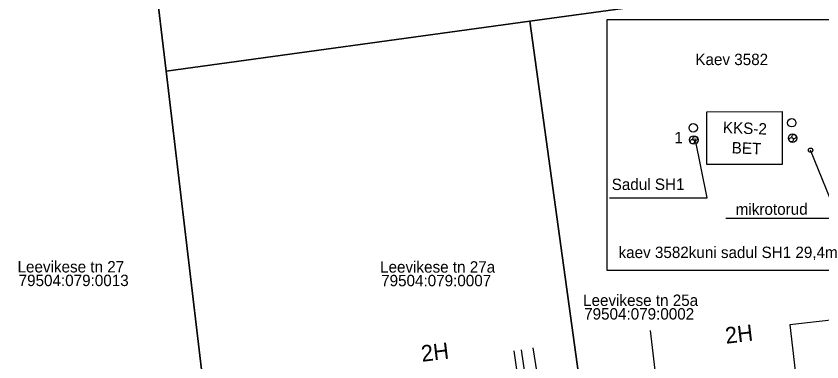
# Model space of a CAD drawing. Extents: x 657302 to 659073, y 6470576 to 6472205.
# Drawn here: x 657688.83 to 657738.38, y 6471268.07 to 6471289.32 of the extents above; entities that cross this region are included whole.
import ezdxf

# ---------------------------------------------------------------- set-up
doc = ezdxf.new("R2010")
doc.units = 0
for name, color, linetype in [('ABIJOONIS', 7, 'Continuous'), ('HOONE', 7, 'Continuous'), ('PIIR', 7, 'Continuous'), ('TEE', 7, 'Continuous')]:
    doc.layers.add(name, color=color, linetype=linetype)

msp = doc.modelspace()

# ---------------------------------------------------------------- linework, layer by layer
at = {"layer": 'ABIJOONIS'}
msp.add_lwpolyline([(657725.181, 6471289.104), (657742.392, 6471289.104), (657742.392, 6471273.682), (657725.181, 6471273.682)], close=True, dxfattribs=at)
for points in [[(657735.932, 6471280.194), (657731.296, 6471280.197), (657731.296, 6471283.447), (657735.932, 6471283.45), (657735.932, 6471280.194)], [(657725.325, 6471278.143), (657731.327, 6471278.143), (657730.584, 6471281.797)], [(657732.48, 6471276.908), (657739.379, 6471276.911), (657737.683, 6471281.081)]]:
    msp.add_lwpolyline(points, dxfattribs=at)
for centre, radius in [((657736.524, 6471282.768), 0.263), ((657730.471, 6471282.457), 0.263), ((657730.5, 6471281.707), 0.263), ((657730.584, 6471281.797), 0.132), ((657736.58, 6471281.822), 0.263), ((657736.495, 6471281.724), 0.132), ((657736.664, 6471281.912), 0.132), ((657730.415, 6471281.608), 0.132), ((657737.683, 6471281.081), 0.132)]:
    msp.add_circle(centre, radius, dxfattribs=at)
at = {"layer": 'HOONE'}
for points in [[(657739.89, 6471271.788), (657740.009, 6471270.75), (657736.418, 6471270.336), (657737.069, 6471264.687), (657733.323, 6471264.255), (657733.121, 6471266.006), (657728.366, 6471265.459), (657727.843, 6471269.995)], [(657719.432, 6471268.744), (657720.25, 6471263.04), (657715.83, 6471262.4), (657715.3, 6471266.06), (657706.35, 6471264.62), (657705.992, 6471266.744)]]:
    msp.add_lwpolyline(points, dxfattribs=at)
at = {"layer": 'PIIR'}
for points in [[(657734.05, 6471333.03), (657735.45, 6471323.12), (657738.95, 6471298.36), (657740.29, 6471291.74), (657720.41, 6471289.02), (657698.05, 6471285.94), (657697.33, 6471291.94), (657694.04, 6471318.39), (657692.88, 6471327.77)], [(657701.56, 6471256.35), (657684.62, 6471253.91), (657683.49, 6471258.84), (657679.37, 6471276.87), (657676.4, 6471289.37), (657697.33, 6471291.94), (657698.05, 6471285.94)], [(657724.5, 6471259.47), (657720.41, 6471289.02), (657740.29, 6471291.74), (657746.09, 6471262.48)], [(657724.5, 6471259.47), (657701.56, 6471256.35), (657698.05, 6471285.94), (657720.41, 6471289.02)]]:
    msp.add_lwpolyline(points, close=True, dxfattribs=at)
at = {"layer": 'TEE'}
for points in [[(657720.77, 6471262.94), (657719.908, 6471268.815)], [(657720.77, 6471262.94), (657721.56, 6471263.02), (657720.621, 6471268.921)]]:
    msp.add_lwpolyline(points, dxfattribs=at)

# ---------------------------------------------------------------- texts
at = {"layer": 'ABIJOONIS'}
for s, rotation, p in [('Kaev 3582', 0, (657730.597, 6471286.31)), ('KKS-2', 357.9411, (657732.281, 6471282.132)), ('1', 0.0264, (657729.307, 6471281.507)), ('BET', 357.9411, (657732.823, 6471280.886)), ('Sadul SH1', 0.1539, (657725.455, 6471278.629)), ('mikrotorud', 0.1539, (657733.083, 6471277.1))]:
    msp.add_text(s, height=0.7, rotation=rotation, dxfattribs=at).set_placement(p)
msp.add_text('kaev 3582kuni sadul SH1 29,4m', height=0.7, dxfattribs=at).set_placement((657725.874, 6471274.45))
at = {"layer": 'HOONE'}
for p in [(657732.493, 6471269.179), (657713.794, 6471268.071)]:
    msp.add_text('2H', height=1, rotation=6.8605, dxfattribs=at).set_placement(p)
at = {"layer": 'PIIR'}
for s, p in [('Leevikese tn 27', (657688.914, 6471273.564)), ('Leevikese tn 27a', (657711.209, 6471273.554)), ('79504:079:0013', (657688.98, 6471272.726)), ('79504:079:0007', (657711.275, 6471272.716)), ('Leevikese tn 25a', (657723.693, 6471271.506)), ('79504:079:0002', (657723.759, 6471270.669))]:
    msp.add_text(s, height=0.7, dxfattribs=at).set_placement(p)

doc.saveas('drawing.dxf')
